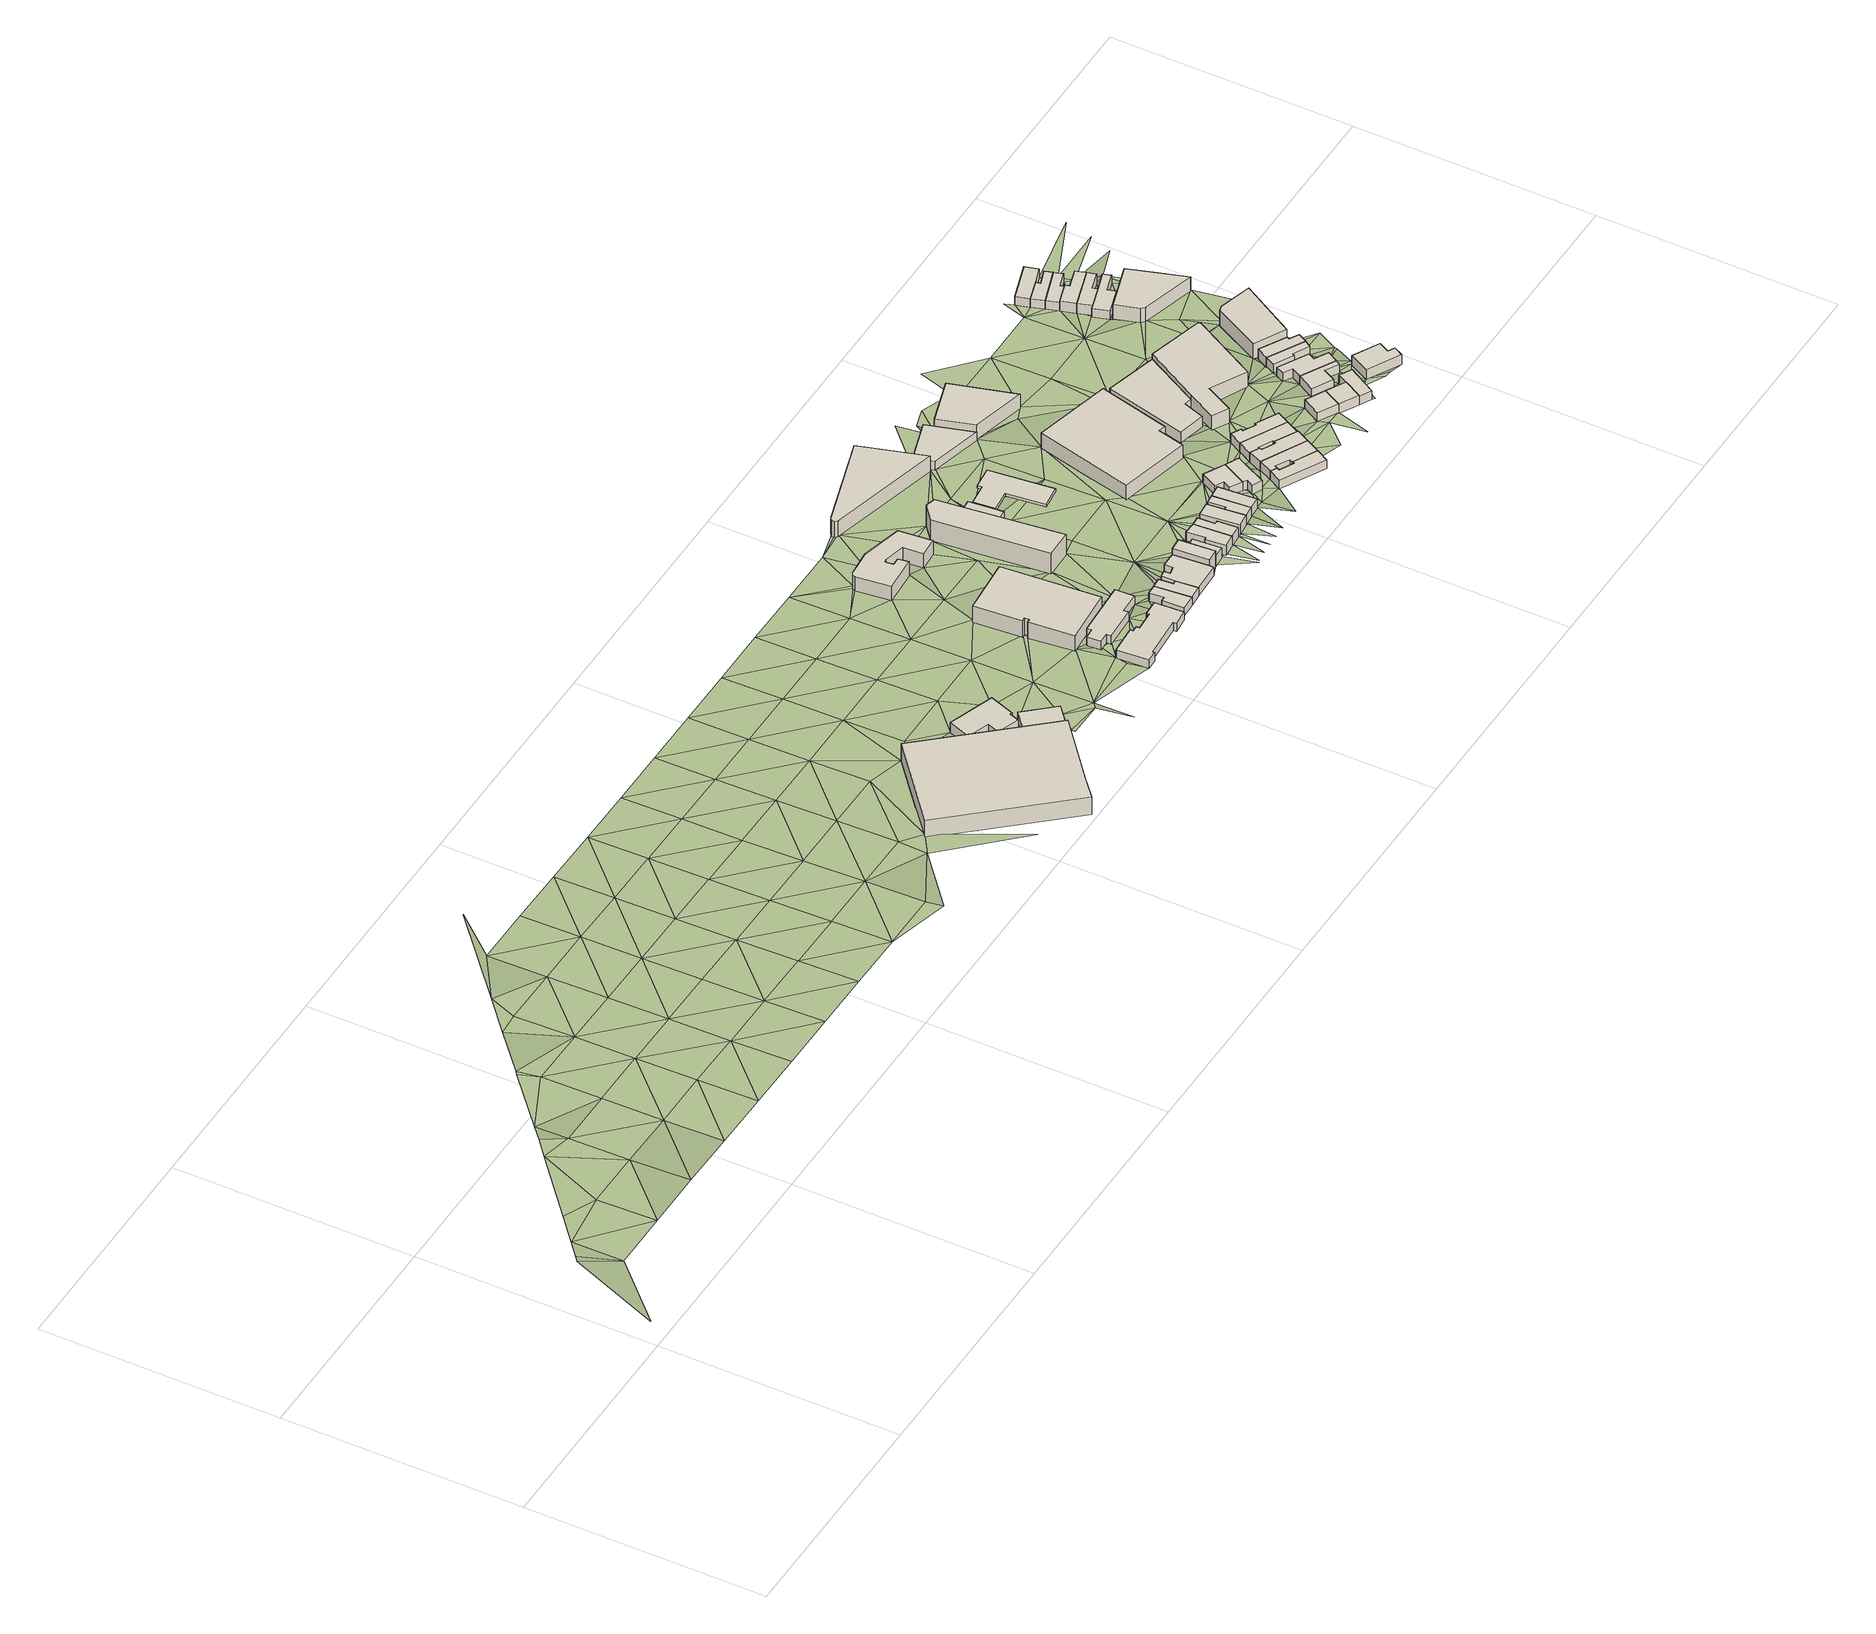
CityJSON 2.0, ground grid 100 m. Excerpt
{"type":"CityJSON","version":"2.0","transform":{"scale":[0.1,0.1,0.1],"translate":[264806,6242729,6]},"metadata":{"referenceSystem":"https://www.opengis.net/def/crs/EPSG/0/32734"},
"CityObjects":{
"building1":{"type":"Building","attributes":{"address":"Salt River","building":"industrial","building:levels":"2","footprint":{"type":"Polygon"},"plus_code":"CVX8XFXF+XPW","ground_height":11.62,"building_height":6.9,"roof_height":18.52},"geometry":[{"type":"Solid","lod":"1","boundaries":[[[[0,1,2,3,4]],[[1,5,6,7,3,2]],[[5,8,9,7,6]],[[8,10,11,9]],[[10,0,4,11]],[[4,3,7,9,11]],[[10,8,5,1,0]]]]}]},
"building2":{"type":"Building","attributes":{"address":"2 Durham Avenue Salt River 0792 Cape Town Western Cape","building":"retail","building:levels":"1","footprint":{"type":"Polygon"},"plus_code":"C2XPX3X6+X2R","ground_height":10.75,"building_height":4.1,"roof_height":14.85},"geometry":[{"type":"Solid","lod":"1","boundaries":[[[[12,13,14,15]],[[13,16,17,14]],[[16,18,19,17]],[[18,20,21,19]],[[20,22,23,21]],[[22,24,25,23]],[[24,26,27,25]],[[26,12,15,27]],[[15,14,17,19,21,23,25,27]],[[26,24,22,20,18,16,13,12]]]]}]},
"building3":{"type":"Building","attributes":{"address":"Salt River","building":"retail","building:levels":"1","footprint":{"type":"Polygon"},"plus_code":"C3X4XJXW+XCV","ground_height":11.52,"building_height":4.1,"roof_height":15.62},"geometry":[{"type":"Solid","lod":"1","boundaries":[[[[28,29,30,31]],[[29,32,33,30]],[[32,34,35,33]],[[34,28,31,35]],[[31,30,33,35]],[[34,32,29,28]]]]}]},
"building4":{"type":"Building","attributes":{"address":"Durham Avenue Salt River Cape Town","building":"commercial","building:levels":"1","footprint":{"type":"Polygon"},"plus_code":"C6X5X8X8+XJX","ground_height":10.55,"building_height":4.1,"roof_height":14.65},"geometry":[{"type":"Solid","lod":"1","boundaries":[[[[36,37,38,39]],[[37,40,41,38]],[[40,42,43,41]],[[42,44,45,43]],[[44,46,47,45]],[[46,48,49,47]],[[48,50,51,49]],[[50,52,53,51]],[[52,54,55,53]],[[54,56,57,55]],[[56,58,59,57]],[[58,60,61,59]],[[60,62,63,61]],[[62,36,39,63]],[[39,38,41,43,45,47,49,51,53,55,57,59,61,63]],[[62,60,58,56,54,52,50,48,46,44,42,40,37,36]]]]}]},
"building5":{"type":"Building","attributes":{"address":"9 Durham Avenue Salt River Cape Town","building":"commercial","building:levels":"2","footprint":{"type":"Polygon"},"plus_code":"C5XPXXX2+X4X","ground_height":9.58,"building_height":6.9,"roof_height":16.48},"geometry":[{"type":"Solid","lod":"1","boundaries":[[[[64,65,66,67]],[[65,68,69,66]],[[68,70,71,69]],[[70,72,73,71]],[[72,74,75,73]],[[74,76,77,75]],[[76,78,79,77]],[[78,64,67,79]],[[67,66,69,71,73,75,77,79]],[[78,76,74,72,70,68,65,64]]]]}]},
"building6":{"type":"Building","attributes":{"address":"Durham Avenue Salt River Cape Town","building":"commercial","building:levels":"1","footprint":{"type":"Polygon"},"plus_code":"C6X6X2X7+X9V","ground_height":9.77,"building_height":4.1,"roof_height":13.87},"geometry":[{"type":"Solid","lod":"1","boundaries":[[[[80,81,82,83]],[[81,84,85,82]],[[84,86,87,85]],[[86,88,89,87]],[[88,90,91,89]],[[90,92,93,91]],[[92,94,95,93]],[[94,96,97,95]],[[96,98,99,97]],[[98,80,83,99]],[[83,82,85,87,89,91,93,95,97,99]],[[98,96,94,92,90,88,86,84,81,80]]]]}]},
"building7":{"type":"Building","attributes":{"address":"Locomotive Hotel 349 Albert Road Salt River Cape Town","building":"retail","building:levels":"2","footprint":{"type":"Polygon"},"plus_code":"C6X3X5XC+XMV","ground_height":8.15,"building_height":6.9,"roof_height":15.05},"geometry":[{"type":"Solid","lod":"1","boundaries":[[[[100,101,102,103]],[[101,104,105,102]],[[104,106,107,105]],[[106,108,109,107]],[[108,110,111,109]],[[110,112,113,111]],[[112,114,115,113]],[[114,116,117,115]],[[116,118,119,117]],[[118,120,121,119]],[[120,122,123,121]],[[122,124,125,123]],[[124,126,127,125]],[[126,100,103,127]],[[103,102,105,107,109,111,113,115,117,119,121,123,125,127]],[[126,124,122,120,118,116,114,112,110,108,106,104,101,100]]]]}]},
"building8":{"type":"Building","attributes":{"address":"Chapel Street Salt River Cape Town","building":"house","building:levels":"1","footprint":{"type":"Polygon"},"plus_code":"C7X4XXXR+XFX","ground_height":10.55,"building_height":4.1,"roof_height":14.65},"geometry":[{"type":"Solid","lod":"1","boundaries":[[[[128,129,130,131]],[[129,132,133,130]],[[132,134,135,133]],[[134,136,137,135]],[[136,138,139,137]],[[138,128,131,139]],[[131,130,133,135,137,139]],[[138,136,134,132,129,128]]]]}]},
"building9":{"type":"Building","attributes":{"address":"Chapel Street Salt River Cape Town","building":"house","building:levels":"1","footprint":{"type":"Polygon"},"plus_code":"C7XCXWX7+X5W","ground_height":10.61,"building_height":4.1,"roof_height":14.71},"geometry":[{"type":"Solid","lod":"1","boundaries":[[[[129,128,131,140,141,130]],[[128,142,143,140,131]],[[142,144,145,143]],[[144,146,147,145]],[[146,148,149,147]],[[148,129,130,141,149]],[[141,140,143,145,147,149]],[[148,146,144,142,128,129]]]]}]},
"building10":{"type":"Building","attributes":{"address":"13 Chapel Street Salt River Cape Town","building":"house","building:levels":"1","footprint":{"type":"Polygon"},"plus_code":"C7XVXWXP+X6R","ground_height":10.61,"building_height":4.1,"roof_height":14.71},"geometry":[{"type":"Solid","lod":"1","boundaries":[[[[142,150,151,143]],[[150,152,153,151]],[[152,154,155,153]],[[154,156,157,155]],[[156,158,159,157]],[[158,160,161,159]],[[160,162,163,161]],[[162,164,165,163]],[[164,144,145,165]],[[144,142,143,145]],[[143,151,153,155,157,159,161,163,165,145]],[[144,164,162,160,158,156,154,152,150,142]]]]}]},
"building11":{"type":"Building","attributes":{"address":"398 Percy Street Salt River Cape Town","building":"retail","building:levels":"3","footprint":{"type":"Polygon"},"plus_code":"C7X4X9X2+X3X","ground_height":8.52,"building_height":9.7,"roof_height":18.22},"geometry":[{"type":"Solid","lod":"1","boundaries":[[[[166,167,168,169]],[[167,170,171,168]],[[170,172,173,171]],[[172,174,175,173]],[[174,166,169,175]],[[169,168,171,173,175]],[[174,172,170,167,166]]]]}]},
"building12":{"type":"Building","attributes":{"address":"Chapel Street Salt River Cape Town","building":"house","building:levels":"2","footprint":{"type":"Polygon"},"plus_code":"C8X8XGXV+XFW","ground_height":10.61,"building_height":6.9,"roof_height":17.51},"geometry":[{"type":"Solid","lod":"1","boundaries":[[[[176,177,178,179,180,181]],[[177,182,155,183,179,178]],[[182,184,153,185,183,155]],[[184,176,181,180,185,153]],[[180,179,183,185]],[[184,182,177,176]]]]}]},
"building13":{"type":"Building","attributes":{"address":"Chapel Street Salt River Cape Town","building":"house","building:levels":"1","footprint":{"type":"Polygon"},"plus_code":"C8XHXXX6+X5X","ground_height":10.62,"building_height":4.1,"roof_height":14.72},"geometry":[{"type":"Solid","lod":"1","boundaries":[[[[176,186,187,181]],[[186,188,189,187]],[[188,190,191,189]],[[190,192,193,191]],[[192,177,178,193]],[[177,176,181,178]],[[181,187,189,191,193,178]],[[177,192,190,188,186,176]]]]}]},
"building14":{"type":"Building","attributes":{"building":"retail","building:levels":"1","footprint":{"type":"Polygon"},"plus_code":"C7XHXMXC+X2W","ground_height":8.33,"building_height":4.1,"roof_height":12.43},"geometry":[{"type":"Solid","lod":"1","boundaries":[[[[194,195,196,197,198,199]],[[195,200,201,197,196]],[[200,202,203,201]],[[202,204,205,203]],[[204,206,207,205]],[[206,194,199,198,207]],[[198,197,201,203,205,207]],[[206,204,202,200,195,194]]]]}]},
"building15":{"type":"Building","attributes":{"address":"21 Chapel Street Salt River Cape Town","building":"house","building:levels":"1","footprint":{"type":"Polygon"},"plus_code":"C8XXX7XC+XJV","ground_height":10.62,"building_height":4.1,"roof_height":14.72},"geometry":[{"type":"Solid","lod":"1","boundaries":[[[[208,209,210,211]],[[209,212,213,210]],[[212,214,215,213]],[[214,216,217,215]],[[216,218,219,217]],[[218,208,211,219]],[[211,210,213,215,217,219]],[[218,216,214,212,209,208]]]]}]},
"building16":{"type":"Building","attributes":{"address":"Bridge Mansions 445 Albert Road Salt River Cape Town","building":"retail","building:levels":"2","footprint":{"type":"Polygon"},"plus_code":"C7X4X2XQ+X3W","ground_height":7.67,"building_height":6.9,"roof_height":14.57},"geometry":[{"type":"Solid","lod":"1","boundaries":[[[[220,221,222,223]],[[221,224,225,222]],[[224,226,227,225]],[[226,228,229,227]],[[228,230,231,229]],[[230,220,223,231]],[[223,222,225,227,229,231]],[[230,228,226,224,221,220]]]]}]},
"building17":{"type":"Building","attributes":{"address":"23 Chapel Street Salt River Cape Town","building":"house","building:levels":"1","footprint":{"type":"Polygon"},"plus_code":"C9X6XMXP+XXR","ground_height":10.62,"building_height":4.1,"roof_height":14.72},"geometry":[{"type":"Solid","lod":"1","boundaries":[[[[208,232,233,211]],[[232,234,235,233]],[[234,236,237,235]],[[236,238,239,237]],[[238,209,210,239]],[[209,208,211,210]],[[211,233,235,237,239,210]],[[209,238,236,234,232,208]]]]}]},
"building18":{"type":"Building","attributes":{"building":"roof","building:levels":"1","footprint":{"type":"Polygon"},"plus_code":"C8XGXWX2+XPR","ground_height":8.46,"bottom_roof_height":11.26,"roof_height":12.56},"geometry":[{"type":"Solid","lod":"1","boundaries":[[[[196,199,198,240,241,197]],[[199,242,243,240,198]],[[242,244,245,243]],[[244,246,247,245]],[[246,248,249,247]],[[248,250,251,249]],[[250,252,253,251]],[[252,196,197,241,253]],[[241,240,243,245,247,249,251,253]],[[252,250,248,246,244,242,199,196]]]]}]},
"building19":{"type":"Building","attributes":{"address":"Chapel Street Salt River Cape Town","building":"house","building:levels":"1","footprint":{"type":"Polygon"},"plus_code":"C9XHXCX6+XHW","ground_height":10.62,"building_height":4.1,"roof_height":14.72},"geometry":[{"type":"Solid","lod":"1","boundaries":[[[[254,255,256,257,258,259]],[[255,260,261,257,256]],[[260,262,263,261]],[[262,264,265,263]],[[264,254,259,258,265]],[[258,257,261,263,265]],[[264,262,260,255,254]]]]}]},
"building20":{"type":"Building","attributes":{"address":"Chapel Street Salt River Cape Town","building":"house","building:levels":"1","footprint":{"type":"Polygon"},"plus_code":"C9XRXRX3+XMV","ground_height":10.4,"building_height":4.1,"roof_height":14.5},"geometry":[{"type":"Solid","lod":"1","boundaries":[[[[266,267,268,269]],[[267,270,271,268]],[[270,272,259,271]],[[272,273,274,259]],[[273,275,276,274]],[[275,266,269,276]],[[269,268,271,259,274,276]],[[275,273,272,270,267,266]]]]}]},
"building21":{"type":"Building","attributes":{"address":"Chapel Street Salt River Cape Town","building":"house","building:levels":"1","footprint":{"type":"Polygon"},"plus_code":"CCX3XFXW+X2W","ground_height":10.4,"building_height":4.1,"roof_height":14.5},"geometry":[{"type":"Solid","lod":"1","boundaries":[[[[266,275,276,269]],[[275,277,278,276]],[[277,279,280,278]],[[279,266,269,280]],[[269,276,278,280]],[[279,277,275,266]]]]}]},
"building22":{"type":"Building","attributes":{"address":"Albert Road Salt River Cape Town","building":"retail","building:levels":"1","footprint":{"type":"Polygon"},"plus_code":"C8XWX4X2+X6X","ground_height":7.12,"building_height":4.1,"roof_height":11.22},"geometry":[{"type":"Solid","lod":"1","boundaries":[[[[281,282,283,284]],[[282,285,286,283]],[[285,287,288,286]],[[287,281,284,288]],[[284,283,286,288]],[[287,285,282,281]]]]}]},
"building23":{"type":"Building","attributes":{"address":"Chapel Street Salt River Cape Town","building":"house","building:levels":"1","footprint":{"type":"Polygon"},"plus_code":"CCXFXWXM+XXW","ground_height":9.79,"building_height":4.1,"roof_height":13.89},"geometry":[{"type":"Solid","lod":"1","boundaries":[[[[289,290,291,292]],[[290,293,294,291]],[[293,295,296,294]],[[295,297,298,296]],[[297,299,300,298]],[[299,289,292,300]],[[292,291,294,296,298,300]],[[299,297,295,293,290,289]]]]}]},
"building24":{"type":"Building","attributes":{"address":"Chapel Street Salt River Cape Town","building":"house","building:levels":"1","footprint":{"type":"Polygon"},"plus_code":"CCXRX5X4+X9W","ground_height":9.79,"building_height":4.1,"roof_height":13.89},"geometry":[{"type":"Solid","lod":"1","boundaries":[[[[301,302,300,292]],[[302,303,304,300]],[[303,305,306,304]],[[305,307,308,306]],[[307,309,310,308]],[[309,301,292,310]],[[292,300,304,306,308,310]],[[309,307,305,303,302,301]]]]}]},
"building25":{"type":"Building","attributes":{"address":"14 Addison Road Salt River Cape Town","building":"house","building:levels":"1","footprint":{"type":"Polygon"},"plus_code":"CFX9XWX8+X9V","ground_height":10.23,"building_height":4.1,"roof_height":14.33},"geometry":[{"type":"Solid","lod":"1","boundaries":[[[[311,312,313,314]],[[312,315,316,313]],[[315,317,318,316]],[[317,319,320,318]],[[319,321,322,320]],[[321,323,324,322]],[[323,325,326,324]],[[325,311,314,326]],[[314,313,316,318,320,322,324,326]],[[325,323,321,319,317,315,312,311]]]]}]},
"building26":{"type":"Building","attributes":{"address":"Albert Road Salt River Cape Town","building":"retail","building:levels":"2","footprint":{"type":"Polygon"},"plus_code":"CCXFX3XM+XCW","ground_height":8.26,"building_height":6.9,"roof_height":15.16},"geometry":[{"type":"Solid","lod":"1","boundaries":[[[[327,328,329,330]],[[328,331,332,329]],[[331,333,334,332]],[[333,335,336,334]],[[335,337,338,336]],[[337,327,330,338]],[[330,329,332,334,336,338]],[[337,335,333,331,328,327]]]]}]},
"building27":{"type":"Building","attributes":{"address":"12 Addison Road Salt River Cape Town","building":"house","building:levels":"1","footprint":{"type":"Polygon"},"plus_code":"CFXJXVXM+XJW","ground_height":10.23,"building_height":4.1,"roof_height":14.33},"geometry":[{"type":"Solid","lod":"1","boundaries":[[[[321,319,320,322]],[[319,339,340,320]],[[339,341,342,340]],[[341,312,313,342]],[[312,311,314,313]],[[311,343,344,314]],[[343,345,346,344]],[[345,321,322,346]],[[322,320,340,342,313,314,344,346]],[[345,343,311,312,341,339,319,321]]]]}]},
"building28":{"type":"Building","attributes":{"address":"Liesbeek House 449 Albert Road Salt River Cape Town","building":"retail","building:levels":"2","footprint":{"type":"Polygon"},"plus_code":"C9XXXPXH+XRR","ground_height":6.79,"building_height":6.9,"roof_height":13.69},"geometry":[{"type":"Solid","lod":"1","boundaries":[[[[347,348,349,350]],[[348,351,352,349]],[[351,353,354,352]],[[353,347,350,354]],[[350,349,352,354]],[[353,351,348,347]]]]}]},
"building29":{"type":"Building","attributes":{"address":"10 Addison Road Salt River Cape Town","building":"house","building:levels":"1","footprint":{"type":"Polygon"},"plus_code":"CFXMXMXX+XGV","ground_height":10.23,"building_height":4.1,"roof_height":14.33},"geometry":[{"type":"Solid","lod":"1","boundaries":[[[[355,356,357,344]],[[356,358,359,360,357]],[[358,361,362,363,360,359]],[[361,364,365,363,362]],[[364,366,367,365]],[[366,368,369,370,367]],[[368,371,372,346,370,369]],[[371,355,344,346,372]],[[344,357,360,363,365,367,370,346]],[[371,368,366,364,361,358,356,355]]]]}]},
"building30":{"type":"Building","attributes":{"address":"8 Addison Road Salt River Cape Town","building":"house","building:levels":"1","footprint":{"type":"Polygon"},"plus_code":"CFXVX6X5+XRV","ground_height":9.57,"building_height":4.1,"roof_height":13.67},"geometry":[{"type":"Solid","lod":"1","boundaries":[[[[356,373,374,375]],[[373,376,377,374]],[[376,368,369,377]],[[368,366,378,369]],[[366,379,380,378]],[[379,381,382,380]],[[381,358,359,382]],[[358,356,375,359]],[[375,374,377,369,378,380,382,359]],[[358,381,379,366,368,376,373,356]]]]}]},
"building31":{"type":"Building","attributes":{"address":"6A Addison Road Salt River Cape Town","building":"house","building:levels":"1","footprint":{"type":"Polygon"},"plus_code":"CFXXXVXJ+XRR","ground_height":9.57,"building_height":4.1,"roof_height":13.67},"geometry":[{"type":"Solid","lod":"1","boundaries":[[[[383,384,374,377]],[[384,385,386,374]],[[385,387,388,386]],[[387,389,390,388]],[[389,391,392,390]],[[391,393,394,392]],[[393,395,396,394]],[[395,383,377,396]],[[377,374,386,388,390,392,394,396]],[[395,393,391,389,387,385,384,383]]]]}]},
"building32":{"type":"Building","attributes":{"address":"422 Albert Road Salt River Cape Town","building":"retail","building:levels":"1","footprint":{"type":"Polygon"},"plus_code":"CFXWXHXG+XWR","ground_height":8.79,"building_height":4.1,"roof_height":12.89},"geometry":[{"type":"Solid","lod":"1","boundaries":[[[[397,398,399,400]],[[398,401,402,399]],[[401,403,404,402]],[[403,405,406,404]],[[405,407,408,406]],[[407,397,400,408]],[[400,399,402,404,406,408]],[[407,405,403,401,398,397]]]]}]},
"building33":{"type":"Building","attributes":{"address":"1 Tennyson Street Salt River Cape Town","building":"house","building:levels":"1","footprint":{"type":"Polygon"},"plus_code":"CHX4XCX5+XXR","ground_height":9.95,"building_height":4.1,"roof_height":14.05},"geometry":[{"type":"Solid","lod":"1","boundaries":[[[[409,410,411,412]],[[410,413,414,411]],[[413,415,416,414]],[[415,409,412,416]],[[412,411,414,416]],[[415,413,410,409]]]]}]},
"building34":{"type":"Building","attributes":{"address":"3 Tennyson Street Salt River Cape Town","building":"house","building:levels":"1","footprint":{"type":"Polygon"},"plus_code":"CHXGX6X5+XQX","ground_height":9.95,"building_height":4.1,"roof_height":14.05},"geometry":[{"type":"Solid","lod":"1","boundaries":[[[[417,418,419,416]],[[418,420,421,422,419]],[[420,423,424,412,422,421]],[[423,417,416,412,424]],[[416,419,422,412]],[[423,420,418,417]]]]}]},
"building35":{"type":"Building","attributes":{"address":"Addison House Albert Road Salt River Cape Town","building":"retail","building:levels":"2","footprint":{"type":"Polygon"},"plus_code":"CGXXXPXM+X3X","ground_height":8.54,"building_height":6.9,"roof_height":15.44},"geometry":[{"type":"Solid","lod":"1","boundaries":[[[[425,426,408,427,428,400]],[[426,429,430,427,408]],[[429,431,432,430]],[[431,433,434,432]],[[433,435,436,434]],[[435,437,438,436]],[[437,439,440,438]],[[439,425,400,428,440]],[[428,427,430,432,434,436,438,440]],[[439,437,435,433,431,429,426,425]]]]}]},
"building36":{"type":"Building","attributes":{"address":"5 Tennyson Street Salt River Cape Town","building":"house","building:levels":"1","footprint":{"type":"Polygon"},"plus_code":"CHXVX5XR+XPV","ground_height":9.57,"building_height":4.1,"roof_height":13.67},"geometry":[{"type":"Solid","lod":"1","boundaries":[[[[418,441,442,443]],[[441,444,445,442]],[[444,446,447,445]],[[446,420,421,447]],[[420,418,443,421]],[[443,442,445,447,421]],[[420,446,444,441,418]]]]}]},
"building37":{"type":"Building","attributes":{"address":"9 Addison Road Salt River Cape Town","building":"house","building:levels":"1","footprint":{"type":"Polygon"},"plus_code":"CHXMXWX3+X4R","ground_height":8.93,"building_height":4.1,"roof_height":13.03},"geometry":[{"type":"Solid","lod":"1","boundaries":[[[[448,449,450,451]],[[449,452,453,450]],[[452,454,455,453]],[[454,456,457,455]],[[456,458,459,457]],[[458,448,451,459]],[[451,450,453,455,457,459]],[[458,456,454,452,449,448]]]]}]},
"building38":{"type":"Building","attributes":{"address":"7 Addison Road Salt River Cape Town","building":"house","building:levels":"1","footprint":{"type":"Polygon"},"plus_code":"CHXVXWXV+XPX","ground_height":8.93,"building_height":4.1,"roof_height":13.03},"geometry":[{"type":"Solid","lod":"1","boundaries":[[[[448,460,461,451]],[[460,462,463,461]],[[462,464,465,463]],[[464,466,467,465]],[[466,468,469,467]],[[468,470,471,469]],[[470,449,450,471]],[[449,448,451,450]],[[451,461,463,465,467,469,471,450]],[[449,470,468,466,464,462,460,448]]]]}]},
"building39":{"type":"Building","attributes":{"address":"5 Addison Road Salt River Cape Town","building":"house","building:levels":"1","footprint":{"type":"Polygon"},"plus_code":"CJX2X8XC+X4X","ground_height":8.93,"building_height":4.1,"roof_height":13.03},"geometry":[{"type":"Solid","lod":"1","boundaries":[[[[472,473,474,475]],[[473,476,477,474]],[[476,478,479,477]],[[478,480,481,479]],[[480,482,483,481]],[[482,472,475,483]],[[475,474,477,479,481,483]],[[482,480,478,476,473,472]]]]}]},
"building40":{"type":"Building","attributes":{"address":"3 Addison Road Salt River Cape Town","building":"house","building:levels":"1","footprint":{"type":"Polygon"},"plus_code":"CJX4XVXP+X7R","ground_height":8.93,"building_height":4.1,"roof_height":13.03},"geometry":[{"type":"Solid","lod":"1","boundaries":[[[[484,485,483,475]],[[485,486,487,483]],[[486,488,489,487]],[[488,490,491,489]],[[490,492,493,491]],[[492,484,475,493]],[[475,483,487,489,491,493]],[[492,490,488,486,485,484]]]]}]},
"building41":{"type":"Building","attributes":{"address":"6 Salt River Cape Town","building":"house","building:levels":"1","footprint":{"type":"Polygon"},"plus_code":"CJXMX4X7+X5R","ground_height":9.57,"building_height":4.1,"roof_height":13.67},"geometry":[{"type":"Solid","lod":"1","boundaries":[[[[494,495,496,497]],[[495,498,499,496]],[[498,500,501,499]],[[500,502,503,501]],[[502,504,505,503]],[[504,494,497,505]],[[497,496,499,501,503,505]],[[504,502,500,498,495,494]]]]}]},
"building42":{"type":"Building","attributes":{"address":"428 Albert Road Salt River Cape Town","building":"retail","building:levels":"2","footprint":{"type":"Polygon"},"plus_code":"CJXFXGX9+XCV","ground_height":8.25,"building_height":6.9,"roof_height":15.15},"geometry":[{"type":"Solid","lod":"1","boundaries":[[[[506,507,508,509,510]],[[507,511,512,508]],[[511,513,514,512]],[[513,515,516,517,514]],[[515,506,510,509,517,516]],[[509,508,512,514,517]],[[515,513,511,507,506]]]]}]},
"building43":{"type":"Building","attributes":{"address":"Alfred Street Cape Town","building":"house","building:levels":"1","footprint":{"type":"Polygon"},"plus_code":"CHXFX3X8+X9V","ground_height":6.5,"building_height":4.1,"roof_height":10.6},"geometry":[{"type":"Solid","lod":"1","boundaries":[[[[518,519,520,521,522,523]],[[519,524,525,521,520]],[[524,526,527,525]],[[526,528,529,530,527]],[[528,531,532,533,530,529]],[[531,518,523,522,533,532]],[[522,521,525,527,530,533]],[[531,528,526,524,519,518]]]]}]},
"building44":{"type":"Building","attributes":{"address":"Alfred Street Cape Town","building":"house","building:levels":"1","footprint":{"type":"Polygon"},"plus_code":"CHXHX9X7+XVV","ground_height":6.39,"building_height":4.1,"roof_height":10.49},"geometry":[{"type":"Solid","lod":"1","boundaries":[[[[534,535,536,537]],[[535,538,539,536]],[[538,540,541,539]],[[540,519,520,541]],[[519,518,523,520]],[[518,534,537,523]],[[537,536,539,541,520,523]],[[518,519,540,538,535,534]]]]}]},
"building45":{"type":"Building","attributes":{"address":"19 Alfred Street Salt River Cape Town","building":"house","building:levels":"1","footprint":{"type":"Polygon"},"plus_code":"CHXQXWXV+XFR","ground_height":6.99,"building_height":4.1,"roof_height":11.09},"geometry":[{"type":"Solid","lod":"1","boundaries":[[[[542,543,544,545]],[[543,546,547,544]],[[546,548,549,547]],[[548,550,551,549]],[[550,552,553,551]],[[552,554,555,553]],[[554,556,557,555]],[[556,542,545,557]],[[545,544,547,549,551,553,555,557]],[[556,554,552,550,548,546,543,542]]]]}]},
"building46":{"type":"Building","attributes":{"address":"Alfred Street Cape Town","building":"house","building:levels":"1","footprint":{"type":"Polygon"},"plus_code":"CHXHX5X8+XGW","ground_height":6.39,"building_height":4.1,"roof_height":10.49},"geometry":[{"type":"Solid","lod":"1","boundaries":[[[[531,528,529,532]],[[528,558,559,529]],[[558,560,561,559]],[[560,562,563,561]],[[562,531,532,563]],[[532,529,559,561,563]],[[562,560,558,528,531]]]]}]},
"building47":{"type":"Building","attributes":{"address":"Alfred Street Cape Town","building":"house","building:levels":"1","footprint":{"type":"Polygon"},"plus_code":"CHXMX3XG+X2V","ground_height":6.99,"building_height":4.1,"roof_height":11.09},"geometry":[{"type":"Solid","lod":"1","boundaries":[[[[564,565,566,567]],[[565,568,569,566]],[[568,570,571,569]],[[570,535,536,572,571]],[[535,534,537,573,572,536]],[[534,564,567,573,537]],[[567,566,569,571,572,573]],[[534,535,570,568,565,564]]]]}]},
"building48":{"type":"Building","attributes":{"address":"17 Alfred Street Salt River Cape Town","building":"house","building:levels":"1","footprint":{"type":"Polygon"},"plus_code":"CHXQX2XF+XHW","ground_height":6.99,"building_height":4.1,"roof_height":11.09},"geometry":[{"type":"Solid","lod":"1","boundaries":[[[[574,575,545,544]],[[575,576,577,545]],[[576,578,579,577]],[[578,565,566,579]],[[565,564,567,566]],[[564,574,544,567]],[[544,545,577,579,566,567]],[[564,565,578,576,575,574]]]]}]},
"building49":{"type":"Building","attributes":{"address":"Salt River Buildings 463 Junction Road Salt River Cape Town","building":"retail","building:levels":"2","footprint":{"type":"Polygon"},"plus_code":"CJX7X9X8+X4V","ground_height":6.99,"building_height":6.9,"roof_height":13.89},"geometry":[{"type":"Solid","lod":"1","boundaries":[[[[580,581,582,583]],[[581,584,585,582]],[[584,586,587,585]],[[586,588,589,587]],[[588,590,591,589]],[[590,580,583,591]],[[583,582,585,587,589,591]],[[590,588,586,584,581,580]]]]}]},
"terrain1":{"type":"TINRelief","geometry":[{"type":"CompositeSurface","lod":"1","boundaries":[[[592,593,594]],[[595,593,592]],[[596,595,592]],[[592,597,596]],[[598,599,596]],[[596,597,598]],[[600,599,598]],[[601,598,597]],[[601,597,602]],[[600,598,601]],[[600,601,603]],[[604,600,603]],[[601,602,605]],[[603,606,604]],[[603,601,605]],[[605,602,607]],[[608,606,603]],[[605,608,603]],[[608,609,606]],[[606,609,610]],[[611,605,607]],[[611,607,612]],[[608,605,613]],[[614,610,609]],[[609,608,613]],[[605,611,613]],[[609,615,614]],[[613,615,609]],[[616,611,612]],[[615,617,614]],[[611,616,613]],[[616,612,618]],[[617,615,619]],[[620,615,613]],[[613,616,620]],[[619,621,617]],[[618,622,616]],[[619,615,623]],[[620,624,615]],[[619,623,621]],[[615,624,623]],[[625,620,616]],[[625,616,622]],[[621,623,626]],[[624,620,627]],[[625,628,620]],[[620,628,627]],[[625,622,629]],[[623,624,630]],[[621,626,631]],[[630,626,623]],[[624,627,630]],[[625,632,628]],[[629,633,625]],[[628,632,627]],[[625,633,632]],[[634,626,630]],[[635,633,629]],[[636,630,627]],[[632,637,627]],[[627,637,636]],[[633,638,632]],[[634,630,639]],[[638,633,635]],[[630,636,639]],[[640,637,632]],[[632,638,640]],[[641,636,637]],[[640,642,637]],[[638,635,643]],[[644,635,645]],[[637,642,641]],[[643,640,638]],[[646,639,636]],[[643,635,644]],[[636,641,646]],[[647,642,640]],[[647,640,643]],[[641,642,648]],[[644,645,649]],[[648,642,647]],[[644,649,643]],[[646,641,650]],[[650,641,648]],[[647,643,651]],[[652,643,649]],[[651,643,652]],[[653,646,650]],[[654,648,647]],[[652,649,655]],[[648,654,650]],[[654,647,651]],[[656,655,649]],[[653,650,657]],[[650,654,657]],[[652,655,658]],[[658,651,652]],[[657,659,653]],[[654,651,660]],[[654,660,657]],[[660,651,658]],[[655,8,658]],[[657,661,659]],[[661,657,660]],[[658,8,660]],[[659,661,662]],[[8,663,660]],[[661,660,663]],[[8,664,663]],[[8,13,664]],[[8,665,13]],[[661,666,662]],[[8,667,665]],[[666,661,663]],[[665,668,669]],[[665,667,668]],[[664,670,663]],[[668,667,32]],[[13,670,664]],[[32,671,668]],[[672,662,666]],[[32,667,673]],[[32,29,671]],[[673,667,674]],[[675,671,29]],[[663,676,666]],[[677,675,29]],[[13,678,670]],[[673,674,679]],[[29,678,677]],[[670,676,663]],[[680,674,681]],[[674,680,679]],[[672,666,682]],[[29,679,683]],[[683,678,29]],[[682,666,676]],[[684,679,680]],[[680,685,684]],[[678,686,670]],[[683,679,684]],[[670,686,676]],[[687,672,682]],[[683,686,678]],[[682,676,688]],[[686,688,676]],[[689,683,684]],[[687,682,690]],[[691,692,684]],[[693,684,692]],[[686,683,694]],[[689,684,693]],[[682,688,690]],[[683,689,695]],[[683,695,694]],[[688,686,696]],[[693,692,691]],[[687,690,697]],[[696,686,694]],[[698,689,693]],[[698,699,689]],[[693,700,698]],[[701,690,688]],[[699,702,689]],[[693,60,700]],[[703,694,695]],[[698,700,704]],[[705,703,695]],[[702,699,706]],[[707,688,696]],[[688,707,701]],[[697,690,708]],[[689,702,709]],[[690,701,710]],[[58,56,60]],[[710,708,690]],[[711,700,60]],[[60,56,711]],[[50,56,54]],[[697,708,712]],[[50,54,52]],[[50,711,56]],[[707,696,78]],[[712,713,697]],[[714,701,707]],[[709,702,92]],[[711,50,48]],[[711,90,88]],[[90,711,48]],[[138,136,46]],[[136,48,46]],[[713,712,715]],[[112,714,707]],[[716,717,718]],[[719,709,92]],[[718,720,716]],[[48,136,134]],[[709,719,721]],[[90,48,132]],[[134,132,48]],[[78,709,721]],[[722,707,78]],[[720,723,716]],[[722,112,707]],[[720,714,723]],[[90,129,92]],[[90,132,129]],[[92,724,719]],[[714,112,723]],[[719,724,721]],[[92,129,148]],[[721,724,78]],[[713,715,725]],[[724,722,78]],[[164,148,146]],[[164,146,144]],[[112,722,114]],[[715,116,725]],[[92,148,726]],[[713,727,728]],[[727,713,725]],[[729,724,92]],[[164,726,148]],[[722,724,170]],[[160,158,162]],[[114,722,170]],[[92,726,729]],[[730,116,114]],[[164,162,726]],[[162,158,156]],[[170,730,114]],[[156,726,162]],[[725,116,167]],[[167,116,730]],[[154,726,156]],[[152,150,731]],[[170,167,730]],[[732,729,726]],[[177,726,154]],[[166,729,733]],[[734,726,177]],[[731,735,736]],[[737,733,729]],[[732,737,729]],[[202,166,733]],[[738,734,739]],[[736,740,741]],[[738,736,741]],[[734,742,726]],[[202,200,166]],[[733,737,743]],[[744,725,167]],[[745,740,746]],[[734,738,212]],[[747,738,741]],[[732,726,748]],[[212,738,747]],[[743,737,749]],[[200,750,166]],[[212,742,734]],[[744,167,166]],[[751,752,745]],[[737,732,748]],[[750,200,195]],[[748,726,742]],[[209,742,212]],[[753,754,752]],[[755,752,754]],[[750,744,166]],[[238,742,209]],[[238,756,755]],[[749,737,757]],[[757,195,749]],[[755,754,260]],[[238,755,260]],[[742,238,260]],[[754,758,759]],[[742,260,255]],[[750,195,760]],[[748,757,737]],[[742,255,761]],[[759,762,763]],[[742,764,748]],[[255,765,766]],[[744,750,767]],[[766,761,255]],[[762,768,763]],[[757,760,195]],[[742,761,290]],[[767,750,760]],[[769,764,742]],[[770,220,744]],[[770,744,767]],[[761,266,290]],[[771,768,772]],[[266,279,293]],[[769,742,290]],[[764,773,748]],[[774,279,768]],[[768,771,775]],[[290,266,293]],[[757,748,773]],[[775,774,768]],[[295,293,279]],[[771,772,776]],[[774,295,279]],[[774,775,777]],[[778,775,771]],[[779,767,760]],[[778,771,776]],[[775,780,777]],[[760,757,773]],[[764,769,781]],[[282,782,770]],[[769,290,289]],[[778,776,783]],[[779,760,773]],[[778,783,345]],[[289,781,769]],[[778,345,309]],[[779,784,282]],[[785,784,779]],[[282,784,786]],[[317,312,319]],[[341,339,319]],[[315,312,317]],[[312,341,319]],[[309,345,368]],[[309,376,289]],[[779,773,787]],[[779,787,785]],[[786,784,788]],[[781,289,789]],[[309,368,376]],[[789,289,376]],[[790,791,781]],[[366,792,793]],[[789,790,781]],[[353,788,784]],[[793,379,366]],[[787,794,785]],[[791,790,795]],[[792,796,793]],[[793,797,379]],[[327,787,773]],[[790,789,798]],[[311,799,343]],[[790,800,795]],[[798,801,790]],[[802,803,804]],[[804,805,789]],[[806,353,794]],[[327,794,787]],[[802,807,803]],[[789,805,798]],[[803,805,804]],[[808,343,809]],[[327,795,800]],[[343,799,809]],[[810,801,798]],[[808,413,811]],[[812,801,810]],[[327,813,794]],[[794,814,806]],[[413,808,809]],[[815,805,803]],[[803,385,815]],[[385,811,410]],[[813,327,800]],[[410,811,413]],[[816,806,814]],[[809,817,415]],[[814,794,813]],[[809,415,413]],[[815,385,410]],[[818,819,805]],[[805,815,818]],[[815,410,820]],[[410,409,820]],[[821,813,800]],[[822,800,397]],[[820,449,815]],[[818,815,823]],[[820,409,824]],[[815,449,823]],[[813,821,814]],[[800,822,821]],[[824,409,420]],[[825,826,441]],[[818,823,466]],[[818,466,473]],[[446,824,420]],[[470,823,449]],[[441,826,444]],[[473,472,818]],[[824,446,456]],[[472,827,818]],[[444,826,828]],[[828,826,829]],[[456,446,830]],[[476,473,466]],[[439,822,397]],[[830,446,444]],[[829,444,828]],[[814,821,831]],[[826,832,829]],[[827,437,818]],[[464,476,466]],[[829,833,444]],[[827,472,492]],[[830,444,833]],[[832,834,829]],[[476,835,478]],[[836,830,833]],[[476,464,835]],[[822,837,821]],[[462,460,464]],[[500,829,834]],[[478,835,480]],[[838,836,833]],[[464,480,835]],[[460,836,838]],[[492,839,827]],[[460,480,464]],[[822,439,840]],[[822,840,837]],[[831,821,841]],[[842,839,492]],[[838,833,494]],[[843,460,838]],[[480,460,844]],[[845,821,548]],[[548,821,837]],[[437,827,846]],[[845,847,821]],[[841,821,847]],[[482,480,844]],[[843,844,460]],[[848,842,849]],[[437,846,439]],[[848,839,842]],[[850,831,851]],[[494,852,838]],[[851,831,853]],[[831,854,853]],[[854,831,841]],[[548,837,586]],[[840,439,855]],[[845,543,847]],[[848,482,856]],[[844,856,482]],[[846,855,439]],[[856,839,848]],[[550,548,586]],[[855,846,857]],[[550,586,858]],[[859,840,855]],[[855,857,859]],[[584,858,586]],[[552,550,858]],[[526,524,528]],[[538,535,540]],[[570,540,535]],[[860,542,861]],[[552,858,554]],[[558,528,524]],[[857,506,859]],[[568,540,570]],[[556,861,542]],[[584,554,858]],[[862,524,519]],[[540,862,519]],[[558,524,862]],[[862,540,568]],[[565,863,568]],[[861,863,565]],[[861,556,863]],[[556,554,863]],[[863,554,584]],[[584,581,864]],[[584,864,863]],[[865,568,863]],[[862,568,866]],[[862,867,558]]]}]}
},
"vertices":[
[3244,2,41],[3320,70,41],[3320,70,104],[3320,70,125],[3244,2,125],[3567,278,41],[3567,278,104],[3567,278,125],[3166,743,41],[3166,743,125],[2842,467,41],[2842,467,125],
[3578,597,41],[3387,664,41],[3387,664,88],[3578,597,88],[3353,570,41],[3353,570,88],[3444,538,41],[3444,538,88],[3426,488,41],[3426,488,88],[3518,456,41],[3518,456,88],[3532,496,41],[3532,496,88],[3541,493,41],[3541,493,88],
[3650,355,48],[3547,473,48],[3547,473,96],[3650,355,96],[3483,418,48],[3483,418,96],[3586,300,48],[3586,300,96],
[4032,199,46],[4077,202,46],[4077,202,86],[4032,199,86],[4077,211,46],[4077,211,86],[4253,222,46],[4253,222,86],[4254,210,46],[4254,210,86],[4322,215,46],[4322,215,86],[4315,335,46],[4315,335,86],[4249,331,46],[4249,331,86],[4250,320,46],[4250,320,86],[4169,315,46],[4169,315,86],[4168,329,46],[4168,329,86],[4144,327,46],[4144,327,86],[4144,340,46],[4144,340,86],[4023,332,46],[4023,332,86],
[3963,889,25],[3979,691,25],[3979,691,105],[3963,889,105],[3995,693,25],[3995,693,105],[3997,674,25],[3997,674,105],[3983,673,25],[3983,673,105],[3998,486,25],[3998,486,105],[4231,504,25],[4231,504,105],[4198,908,25],[4198,908,105],
[4044,404,38],[4086,406,38],[4086,406,79],[4044,404,79],[4088,387,38],[4088,387,79],[4232,395,38],[4232,395,79],[4231,414,38],[4231,414,79],[4319,418,38],[4319,418,79],[4315,497,38],[4315,497,79],[4080,484,38],[4080,484,79],[4082,465,38],[4082,465,79],[4041,462,38],[4041,462,79],
[4078,1212,22],[4071,1257,22],[4071,1257,90],[4078,1212,90],[4039,1255,22],[4039,1255,90],[4035,1289,22],[4035,1289,90],[4044,1291,22],[4044,1291,90],[4133,1269,22],[4133,1269,90],[4141,1187,22],[4141,1187,90],[4220,1193,22],[4220,1193,90],[4206,1330,22],[4206,1330,90],[4036,1372,22],[4036,1372,90],[3929,1363,22],[3929,1363,90],[3917,1356,22],[3917,1356,90],[3912,1343,22],[3912,1343,90],[3929,1202,22],[3929,1202,90],
[4405,229,46],[4392,379,46],[4392,379,86],[4405,229,86],[4351,377,46],[4351,377,86],[4356,317,46],[4356,317,86],[4336,316,46],[4336,316,86],[4341,226,46],[4341,226,86],
[4405,229,87],[4392,379,87],[4461,233,46],[4461,233,87],[4453,324,46],[4453,324,87],[4437,323,46],[4437,323,87],[4431,382,46],[4431,382,87],
[4584,239,46],[4584,239,87],[4585,256,46],[4585,256,87],[4573,403,46],[4573,403,87],[4511,402,46],[4511,402,87],[4512,367,46],[4512,367,87],[4480,360,46],[4480,360,87],[4479,386,46],[4479,386,87],[4451,382,46],[4451,382,87],
[4386,1279,22],[4344,1290,22],[4344,1290,122],[4386,1279,122],[4282,1237,22],[4282,1237,122],[4332,769,22],[4332,769,122],[4449,771,22],[4449,771,122],
[4638,261,38],[4626,407,38],[4626,407,87],[4626,407,115],[4638,261,115],[4638,261,87],[4573,403,38],[4573,403,115],[4585,256,38],[4585,256,115],
[4691,264,38],[4691,264,87],[4682,381,38],[4682,381,87],[4662,379,38],[4662,379,87],[4659,409,38],[4659,409,87],
[4503,1092,18],[4494,1182,18],[4494,1182,53],[4494,1182,64],[4503,1092,64],[4503,1092,53],[4492,1200,18],[4492,1200,64],[4409,1192,18],[4409,1192,64],[4423,1051,18],[4423,1051,64],[4506,1059,18],[4506,1059,64],
[4764,262,39],[4754,417,39],[4754,417,87],[4764,262,87],[4703,419,39],[4703,419,87],[4711,341,39],[4711,341,87],[4700,340,39],[4700,340,87],[4709,257,39],[4709,257,87],
[4538,1694,10],[4153,1577,10],[4153,1577,86],[4538,1694,86],[4142,1567,10],[4142,1567,86],[4141,1557,10],[4141,1557,86],[4152,1545,10],[4152,1545,86],[4621,1426,10],[4621,1426,86],
[4816,266,39],[4816,266,87],[4810,350,39],[4810,350,87],[4795,349,39],[4795,349,87],[4791,420,39],[4791,420,87],
[4503,1092,66],[4494,1182,66],[4593,1102,53],[4593,1102,66],[4611,944,53],[4611,944,66],[4703,954,53],[4703,954,66],[4673,1221,53],[4673,1221,66],[4581,1211,53],[4581,1211,66],[4583,1192,53],[4583,1192,66],
[4879,358,39],[4872,429,39],[4872,429,85],[4872,429,87],[4879,358,87],[4879,358,85],[4813,423,39],[4813,423,87],[4830,266,39],[4830,266,87],[4888,272,39],[4888,272,87],
[4922,434,38],[4886,431,38],[4886,431,85],[4922,434,85],[4893,359,38],[4893,359,85],[4879,358,38],[4888,272,38],[4888,272,85],[4936,278,38],[4936,278,85],
[4987,282,38],[4987,282,85],[4975,440,38],[4975,440,85],
[4848,1359,11],[4791,1549,11],[4791,1549,52],[4848,1359,52],[4609,1493,11],[4609,1493,52],[4635,1413,11],[4635,1413,52],
[5100,477,38],[5015,521,38],[5015,521,79],[5100,477,79],[4979,452,38],[4979,452,79],[5014,434,38],[5014,434,79],[4997,402,38],[4997,402,79],[5048,376,38],[5048,376,79],
[5100,477,36],[5048,376,36],[5063,365,36],[5063,365,79],[5048,336,36],[5048,336,79],[5088,317,36],[5088,317,79],[5155,450,36],[5155,450,79],
[5324,219,42],[5225,270,42],[5225,270,83],[5324,219,83],[5222,260,42],[5222,260,83],[5165,290,42],[5165,290,83],[5170,301,42],[5170,301,83],[5143,315,42],[5143,315,83],[5114,261,42],[5114,261,83],[5294,166,42],[5294,166,83],
[5236,1054,20],[4917,1133,20],[4917,1133,92],[5236,1054,92],[4816,726,20],[4816,726,92],[5106,654,20],[5106,654,92],[5133,765,20],[5133,765,92],[5162,758,20],[5162,758,92],
[5175,311,42],[5175,311,83],[5231,282,42],[5231,282,83],[5354,277,42],[5354,277,83],[5170,371,42],[5170,371,83],
[4812,1514,8],[4856,1364,8],[4856,1364,77],[4812,1514,77],[5079,1308,8],[5079,1308,77],[5002,1572,8],[5002,1572,77],
[5354,277,36],[5382,332,36],[5382,332,83],[5290,381,36],[5290,381,77],[5290,381,83],[5286,371,36],[5286,371,77],[5286,371,83],[5231,399,36],[5231,399,83],[5236,408,36],[5236,408,83],[5196,428,36],[5196,428,77],[5196,428,83],[5170,371,36],[5170,371,77],
[5413,392,36],[5413,392,77],[5382,332,77],[5230,488,36],[5230,488,77],[5236,408,77],[5241,418,36],[5241,418,77],[5295,389,36],[5295,389,77],
[5230,488,33],[5413,392,33],[5440,443,33],[5440,443,77],[5348,492,33],[5348,492,77],[5344,484,33],[5344,484,77],[5293,511,33],[5293,511,77],[5298,520,33],[5298,520,77],[5258,541,33],[5258,541,77],
[5483,988,18],[5271,1045,18],[5271,1045,69],[5483,988,69],[5184,706,18],[5184,706,69],[5298,679,18],[5298,679,69],[5328,767,18],[5328,767,69],[5359,760,18],[5359,760,69],
[5624,353,39],[5545,394,39],[5545,394,80],[5624,353,80],[5504,320,39],[5504,320,80],[5583,275,39],[5583,275,80],
[5583,275,36],[5659,233,36],[5659,233,80],[5702,311,36],[5702,311,77],[5702,311,80],[5624,353,36],[5624,353,77],
[5483,988,16],[5359,760,16],[5359,760,94],[5483,988,94],[5293,638,16],[5293,638,94],[5357,601,16],[5357,601,94],[5417,717,16],[5417,717,94],[5564,639,16],[5564,639,94],[5715,916,16],[5715,916,94],[5710,926,16],[5710,926,94],
[5707,207,36],[5707,207,77],[5659,233,77],[5774,326,36],[5774,326,77],[5725,353,36],[5725,353,77],
[5795,402,29],[5658,478,29],[5658,478,70],[5795,402,70],[5619,406,29],[5619,406,70],[5702,362,29],[5702,362,70],[5728,412,29],[5728,412,70],[5783,383,29],[5783,383,70],
[5821,448,29],[5821,448,70],[5765,479,29],[5765,479,70],[5780,507,29],[5780,507,70],[5660,573,29],[5660,573,70],[5642,539,29],[5642,539,70],[5680,518,29],[5680,518,70],
[5688,631,29],[5667,592,29],[5667,592,70],[5688,631,70],[5746,549,29],[5746,549,70],[5751,558,29],[5751,558,70],[5816,523,29],[5816,523,70],[5834,550,29],[5834,550,70],
[5688,631,22],[5834,550,22],[5855,588,22],[5855,588,70],[5817,609,22],[5817,609,70],[5822,619,22],[5822,619,70],[5715,679,22],[5715,679,70],
[5947,306,31],[5840,363,31],[5840,363,77],[5947,306,77],[5795,280,31],[5795,280,77],[5930,208,31],[5930,208,77],[5951,247,31],[5951,247,77],[5924,262,31],[5924,262,77],
[5967,858,19],[5830,896,19],[5830,896,92],[5967,858,92],[5967,858,60],[5808,889,19],[5808,889,92],[5708,696,19],[5708,696,92],[5835,628,19],[5835,628,60],[5835,628,92],
[5598,1491,4],[5747,1540,4],[5747,1540,45],[5747,1540,46],[5598,1491,46],[5598,1491,45],[5735,1573,4],[5735,1573,46],[5672,1551,4],[5672,1551,46],[5668,1570,4],[5668,1570,45],[5668,1570,46],[5579,1543,4],[5579,1543,45],[5579,1543,46],
[5615,1442,4],[5701,1468,4],[5701,1468,45],[5615,1442,45],[5696,1483,4],[5696,1483,45],[5759,1505,4],[5759,1505,45],
[5741,1353,10],[5651,1326,10],[5651,1326,51],[5741,1353,51],[5636,1322,10],[5636,1322,51],[5656,1256,10],[5656,1256,51],[5763,1289,10],[5763,1289,51],[5753,1321,10],[5753,1321,51],[5829,1345,10],[5829,1345,51],[5819,1378,10],[5819,1378,51],
[5739,1593,4],[5739,1593,45],[5723,1648,4],[5723,1648,45],[5564,1598,4],[5564,1598,45],
[5633,1381,4],[5799,1432,4],[5799,1432,51],[5633,1381,51],[5785,1474,4],[5785,1474,51],[5706,1450,4],[5706,1450,51],[5701,1468,51],[5615,1442,51],
[5651,1326,4],[5741,1353,4],[5735,1374,4],[5735,1374,51],[5809,1396,4],[5809,1396,51],
[5931,1077,10],[5893,1193,10],[5893,1193,79],[5931,1077,79],[5855,1308,10],[5855,1308,79],[5663,1249,10],[5663,1249,79],[5694,1153,10],[5694,1153,79],[5708,1138,10],[5708,1138,79],
[255,280,96],[179,428,88],[4,30,106],[201,447,88],[261,499,88],[506,280,96],[506,530,87],[367,591,88],[629,812,79],[756,530,85],[756,280,97],[756,785,80],[700,872,80],[1007,530,81],[759,924,72],[1007,280,89],[1007,785,77],[1007,1035,72],[977,1117,72],[1258,530,79],[1258,280,85],[1258,785,74],[990,1128,72],[1258,1035,69],[1508,530,74],[1162,1277,62],[1508,280,82],[1258,1285,62],[1508,785,69],[1302,1400,62],[1759,280,79],[1508,1285,58],[1508,1035,64],[1759,530,71],[1508,1535,51],[1759,1035,59],[1759,785,65],[2010,280,76],[1759,1285,54],[1674,1722,43],[2010,785,59],[2010,530,67],[1759,1535,48],[2261,280,72],[2010,1285,48],[2010,1035,54],[2261,530,63],[2010,1535,42],[2261,785,55],[2261,1285,42],[2261,1035,48],[2511,530,60],[2511,280,69],[2524,214,69],[2261,1535,37],[2511,785,51],[2511,1035,43],[2757,411,56],[2511,1285,37],[2762,785,47],[2762,530,56],[2511,1535,33],[2762,1035,39],[2842,467,56],[3028,104,69],[2762,1285,34],[3012,785,44],[2762,1535,30],[3012,1035,36],[3012,1285,31],[3012,1535,28],[3263,1035,35],[3263,785,41],[3353,570,49],[3263,1285,31],[3567,278,55],[3426,488,48],[3444,538,48],[3514,785,41],[3518,456,48],[3263,1535,26],[3586,300,55],[3595,278,55],[3532,496,48],[3514,1035,35],[3541,493,48],[3578,597,48],[3650,355,53],[3744,263,53],[3595,264,55],[3514,1285,29],[3765,530,45],[3765,280,53],[3761,111,60],[3765,785,40],[3514,1535,26],[3765,1035,34],[3998,486,43],[3765,1285,29],[4032,199,49],[4015,280,49],[4023,332,49],[3979,691,36],[3983,673,36],[3963,889,36],[3765,1535,23],[4044,404,49],[4041,462,43],[4088,387,49],[3929,1202,25],[4080,484,43],[3995,693,36],[4086,406,49],[3997,674,36],[4082,465,43],[4015,1035,30],[3917,1356,25],[4231,504,38],[3912,1343,25],[4232,395,46],[3929,1363,25],[4015,1535,20],[4078,1212,25],[4036,1372,25],[4044,1291,25],[4035,1289,25],[4039,1255,25],[4266,530,38],[4071,1257,25],[4266,785,31],[4266,1035,25],[4133,1269,25],[4332,769,32],[4152,1545,17],[4517,530,38],[4141,1557,17],[4142,1567,17],[4449,771,31],[4266,1285,21],[4638,261,46],[4517,785,31],[4423,1051,23],[4659,409,39],[4721,126,51],[4691,264,46],[4517,1035,23],[4682,381,46],[4662,379,46],[4709,257,46],[4700,340,46],[4768,530,39],[4506,1059,23],[4621,1426,14],[4764,262,46],[4730,132,51],[4711,341,46],[4768,785,33],[4503,1092,23],[4517,1285,18],[4778,137,51],[4816,266,46],[4826,140,51],[4830,266,46],[4810,350,46],[4795,349,46],[4768,1035,25],[4874,141,51],[4888,272,46],[4768,1285,17],[4886,431,39],[4926,144,50],[4936,278,44],[4816,726,33],[4879,358,46],[4893,359,46],[4635,1413,14],[4987,282,44],[5018,530,38],[4609,1493,14],[5018,280,44],[5027,146,50],[4917,1133,23],[4997,402,44],[5048,336,44],[5114,261,44],[5048,376,44],[5088,317,44],[4848,1359,17],[5063,365,44],[5106,654,38],[4776,1655,11],[5143,315,44],[4812,1514,11],[4856,1364,17],[4814,1587,11],[5018,1285,14],[4895,1613,8],[5258,541,36],[5184,706,28],[5133,765,31],[5231,399,42],[5290,381,42],[5079,1308,15],[5162,758,28],[5286,371,42],[5295,389,42],[5293,638,36],[5434,184,39],[5271,1045,20],[5298,679,28],[5293,511,36],[5348,492,36],[5298,520,36],[5357,601,36],[5018,1535,8],[5344,484,36],[5382,332,42],[5520,280,39],[5359,760,28],[5413,392,39],[5328,767,28],[5269,1285,13],[5269,1535,6],[5520,530,33],[5075,1714,3],[5536,130,45],[5564,639,33],[5417,717,25],[5619,406,39],[5520,1285,11],[5520,1035,18],[5642,539,33],[5702,362,36],[5718,199,36],[5755,268,36],[5708,696,22],[5770,280,36],[5795,280,36],[5783,383,36],[5520,1535,5],[5842,222,36],[5840,363,36],[5868,220,36],[5770,530,29],[5795,402,36],[5694,1153,16],[5852,374,36],[5835,628,29],[5708,1138,16],[5615,1442,5],[5822,619,29],[5897,455,25],[5898,467,25],[5636,1322,11],[5808,889,22],[5633,1381,11],[5855,588,29],[5817,609,29],[5549,1635,5],[5564,1598,5],[5967,312,31],[5579,1543,5],[5598,1491,5],[5770,1035,16],[5942,551,25],[5830,896,22],[5770,1285,10],[5931,1077,14],[5735,1374,10],[5809,1396,10],[5770,1535,4],[5852,1396,10],[5915,1206,9],[5987,1441,3],[6021,1535,3],[6048,1653,3]
]}
